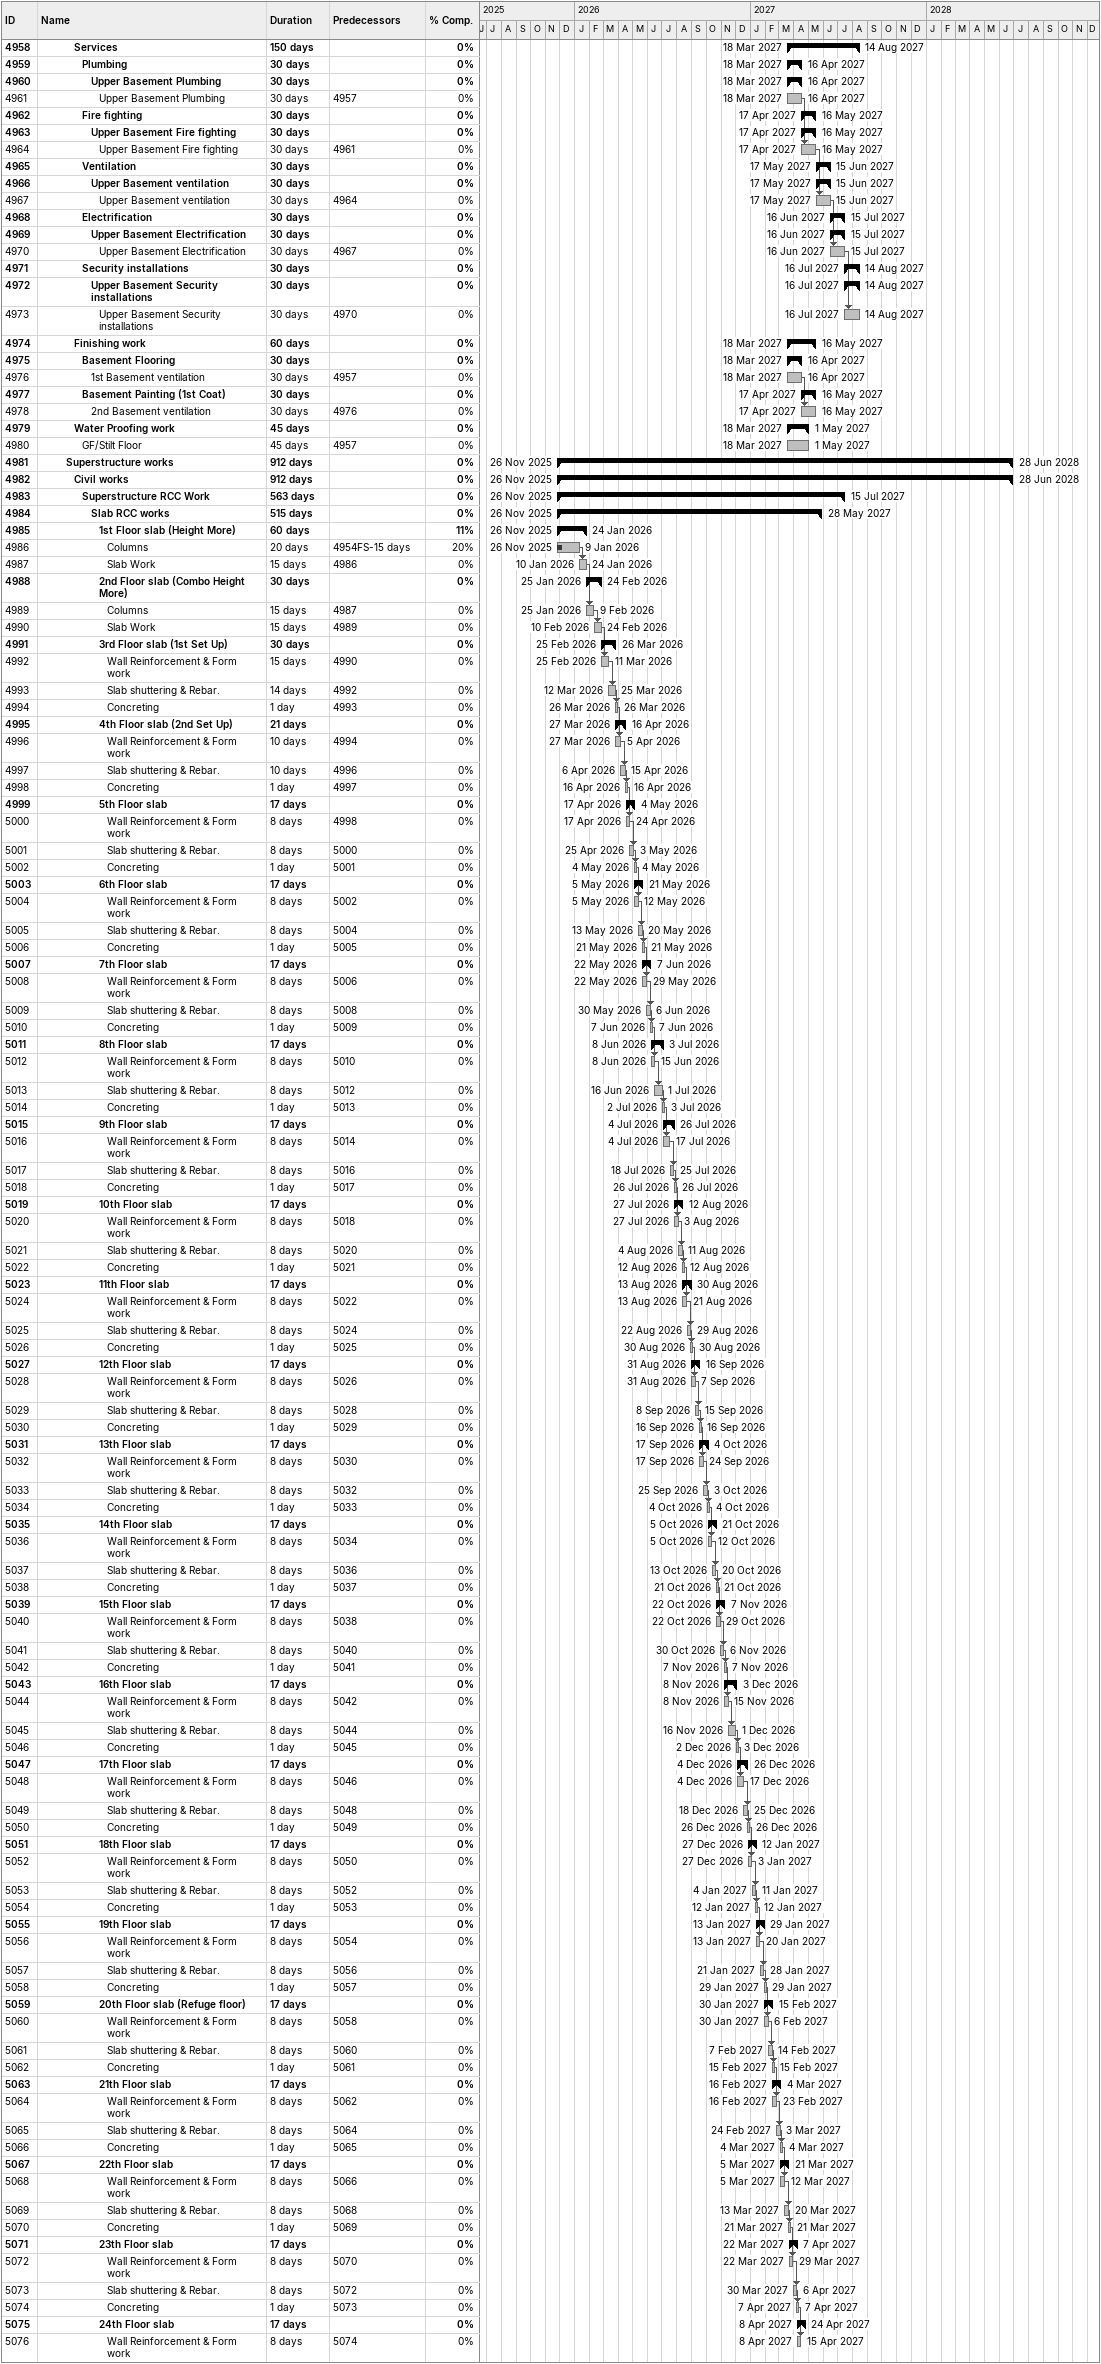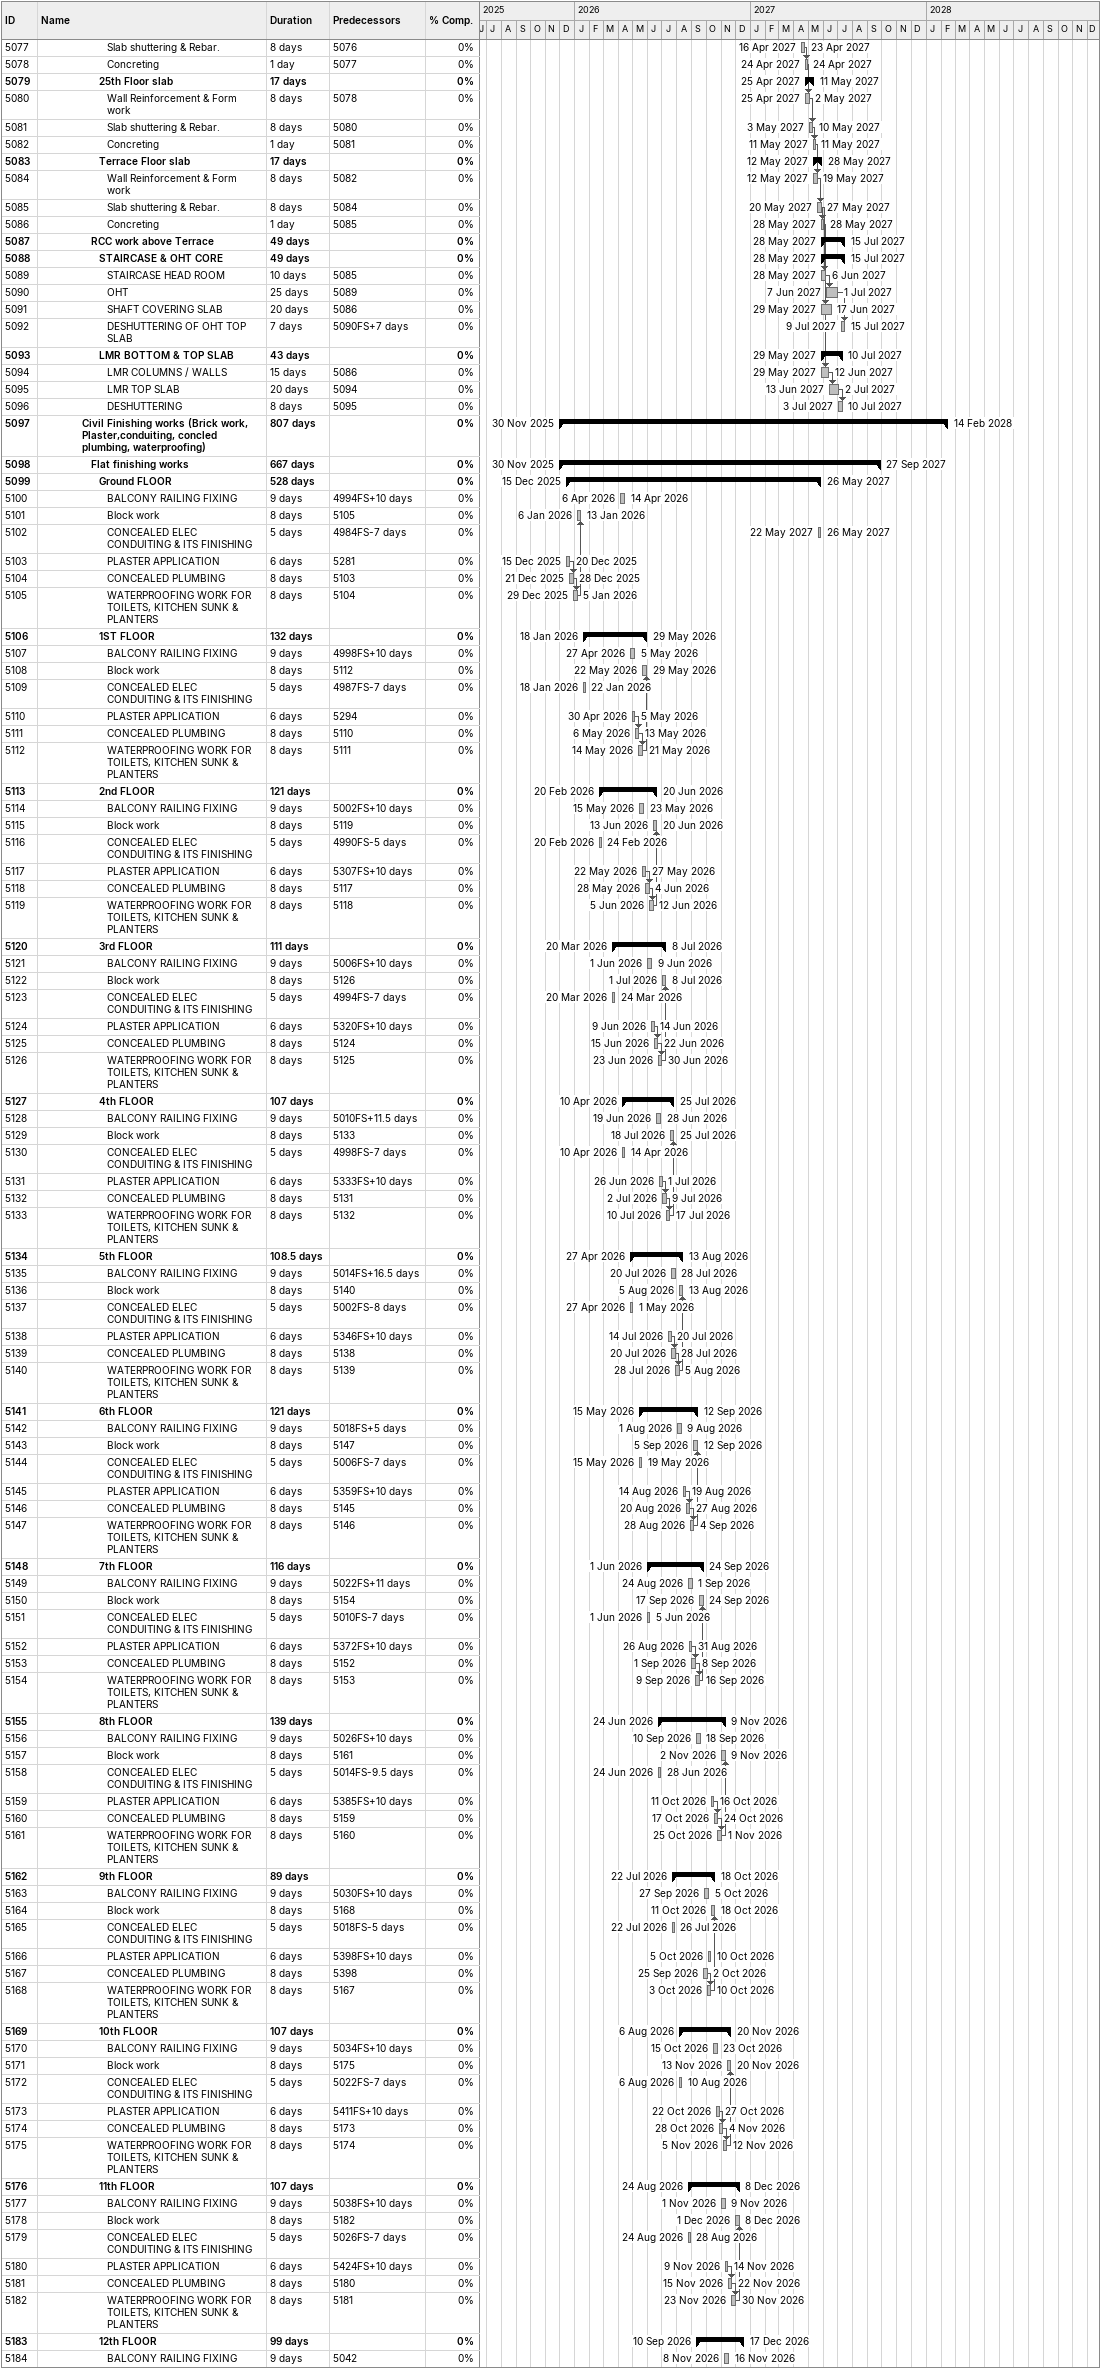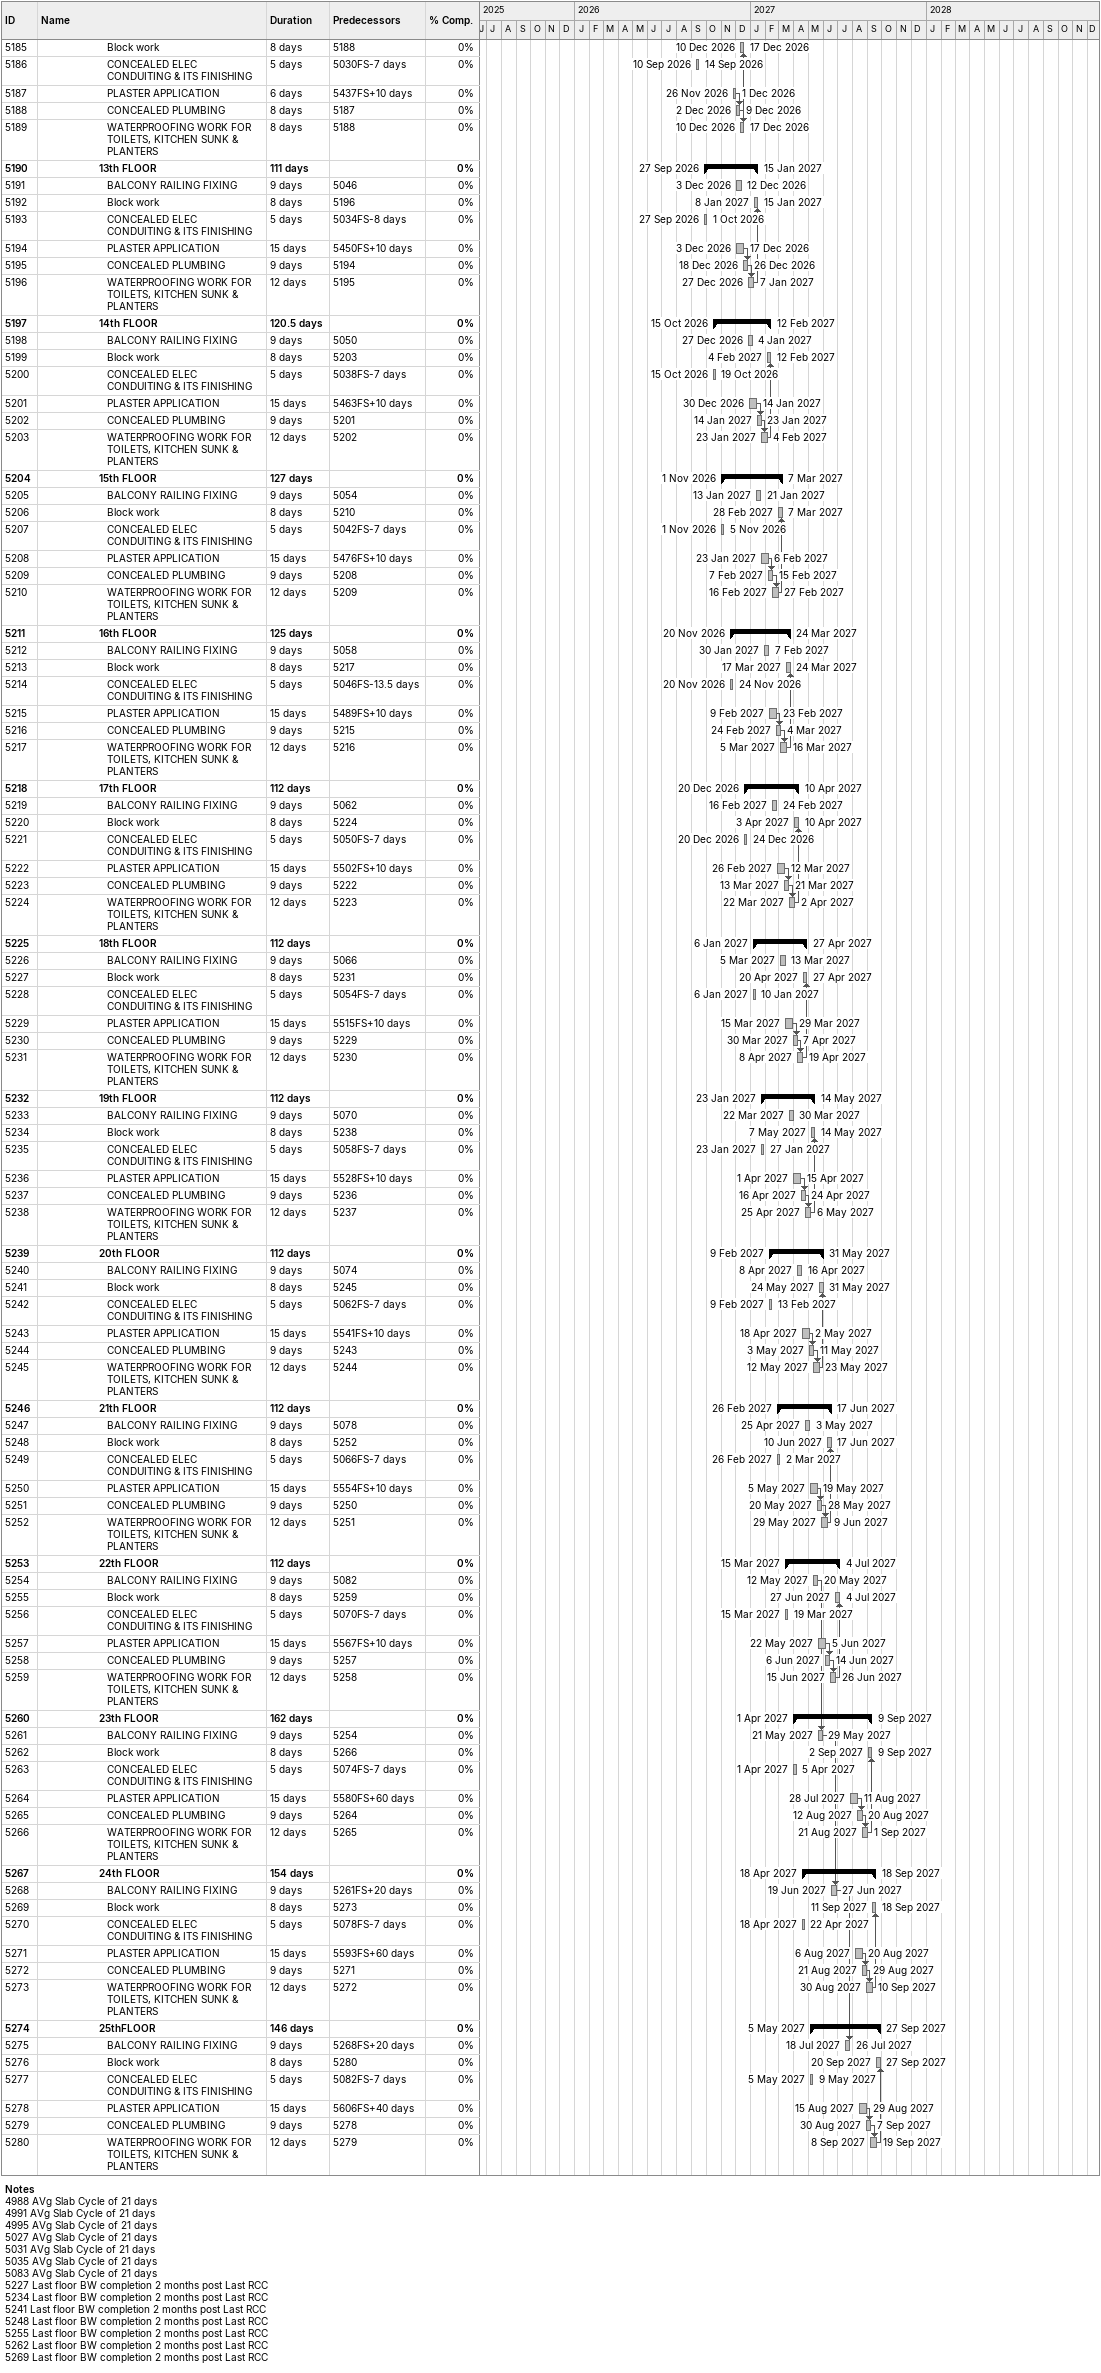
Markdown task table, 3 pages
| ID | Level | Task | Duration | Start | Finish | Predecessors | % complete |
|---|---|---|---|---|---|---|---|
| 4958 | 5 | **Services** | 150d | 2027-03-18 | 2027-08-14 |  | 0 |
| 4959 | 6 | **Plumbing** | 30d | 2027-03-18 | 2027-04-16 |  | 0 |
| 4960 | 7 | **Upper Basement Plumbing** | 30d | 2027-03-18 | 2027-04-16 |  | 0 |
| 4961 | 8 | Upper Basement Plumbing | 30d | 2027-03-18 | 2027-04-16 | 4957 | 0 |
| 4962 | 6 | **Fire fighting** | 30d | 2027-04-17 | 2027-05-16 |  | 0 |
| 4963 | 7 | **Upper Basement Fire fighting** | 30d | 2027-04-17 | 2027-05-16 |  | 0 |
| 4964 | 8 | Upper Basement Fire fighting | 30d | 2027-04-17 | 2027-05-16 | 4961 | 0 |
| 4965 | 6 | **Ventilation** | 30d | 2027-05-17 | 2027-06-15 |  | 0 |
| 4966 | 7 | **Upper Basement ventilation** | 30d | 2027-05-17 | 2027-06-15 |  | 0 |
| 4967 | 8 | Upper Basement ventilation | 30d | 2027-05-17 | 2027-06-15 | 4964 | 0 |
| 4968 | 6 | **Electrification** | 30d | 2027-06-16 | 2027-07-15 |  | 0 |
| 4969 | 7 | **Upper Basement Electrification** | 30d | 2027-06-16 | 2027-07-15 |  | 0 |
| 4970 | 8 | Upper Basement Electrification | 30d | 2027-06-16 | 2027-07-15 | 4967 | 0 |
| 4971 | 6 | **Security installations** | 30d | 2027-07-16 | 2027-08-14 |  | 0 |
| 4972 | 7 | **Upper Basement Security installations** | 30d | 2027-07-16 | 2027-08-14 |  | 0 |
| 4973 | 8 | Upper Basement Security installations | 30d | 2027-07-16 | 2027-08-14 | 4970 | 0 |
| 4974 | 5 | **Finishing work** | 60d | 2027-03-18 | 2027-05-16 |  | 0 |
| 4975 | 6 | **Basement Flooring** | 30d | 2027-03-18 | 2027-04-16 |  | 0 |
| 4976 | 7 | 1st Basement ventilation | 30d | 2027-03-18 | 2027-04-16 | 4957 | 0 |
| 4977 | 6 | **Basement Painting (1st Coat)** | 30d | 2027-04-17 | 2027-05-16 |  | 0 |
| 4978 | 7 | 2nd Basement ventilation | 30d | 2027-04-17 | 2027-05-16 | 4976 | 0 |
| 4979 | 5 | **Water Proofing work** | 45d | 2027-03-18 | 2027-05-01 |  | 0 |
| 4980 | 6 | GF/Stilt Floor | 45d | 2027-03-18 | 2027-05-01 | 4957 | 0 |
| 4981 | 4 | **Superstructure works** | 912d | 2025-11-26 | 2028-06-28 |  | 0 |
| 4982 | 5 | **Civil works** | 912d | 2025-11-26 | 2028-06-28 |  | 0 |
| 4983 | 6 | **Superstructure RCC Work** | 563d | 2025-11-26 | 2027-07-15 |  | 0 |
| 4984 | 7 | **Slab RCC works** | 515d | 2025-11-26 | 2027-05-28 |  | 0 |
| 4985 | 8 | **1st Floor slab (Height More)** | 60d | 2025-11-26 | 2026-01-24 |  | 11 |
| 4986 | 9 | Columns | 20d | 2025-11-26 | 2026-01-09 | 4954FS-15d | 20 |
| 4987 | 9 | Slab Work | 15d | 2026-01-10 | 2026-01-24 | 4986 | 0 |
| 4988 | 8 | **2nd Floor slab (Combo Height More)** | 30d | 2026-01-25 | 2026-02-24 |  | 0 |
| 4989 | 9 | Columns | 15d | 2026-01-25 | 2026-02-09 | 4987 | 0 |
| 4990 | 9 | Slab Work | 15d | 2026-02-10 | 2026-02-24 | 4989 | 0 |
| 4991 | 8 | **3rd Floor slab (1st Set Up)** | 30d | 2026-02-25 | 2026-03-26 |  | 0 |
| 4992 | 9 | Wall Reinforcement & Form work | 15d | 2026-02-25 | 2026-03-11 | 4990 | 0 |
| 4993 | 9 | Slab shuttering & Rebar. | 14d | 2026-03-12 | 2026-03-25 | 4992 | 0 |
| 4994 | 9 | Concreting | 1d | 2026-03-26 | 2026-03-26 | 4993 | 0 |
| 4995 | 8 | **4th Floor slab (2nd Set Up)** | 21d | 2026-03-27 | 2026-04-16 |  | 0 |
| 4996 | 9 | Wall Reinforcement & Form work | 10d | 2026-03-27 | 2026-04-05 | 4994 | 0 |
| 4997 | 9 | Slab shuttering & Rebar. | 10d | 2026-04-06 | 2026-04-15 | 4996 | 0 |
| 4998 | 9 | Concreting | 1d | 2026-04-16 | 2026-04-16 | 4997 | 0 |
| 4999 | 8 | **5th Floor slab** | 17d | 2026-04-17 | 2026-05-04 |  | 0 |
| 5000 | 9 | Wall Reinforcement & Form work | 8d | 2026-04-17 | 2026-04-24 | 4998 | 0 |
| 5001 | 9 | Slab shuttering & Rebar. | 8d | 2026-04-25 | 2026-05-03 | 5000 | 0 |
| 5002 | 9 | Concreting | 1d | 2026-05-04 | 2026-05-04 | 5001 | 0 |
| 5003 | 8 | **6th Floor slab** | 17d | 2026-05-05 | 2026-05-21 |  | 0 |
| 5004 | 9 | Wall Reinforcement & Form work | 8d | 2026-05-05 | 2026-05-12 | 5002 | 0 |
| 5005 | 9 | Slab shuttering & Rebar. | 8d | 2026-05-13 | 2026-05-20 | 5004 | 0 |
| 5006 | 9 | Concreting | 1d | 2026-05-21 | 2026-05-21 | 5005 | 0 |
| 5007 | 8 | **7th Floor slab** | 17d | 2026-05-22 | 2026-06-07 |  | 0 |
| 5008 | 9 | Wall Reinforcement & Form work | 8d | 2026-05-22 | 2026-05-29 | 5006 | 0 |
| 5009 | 9 | Slab shuttering & Rebar. | 8d | 2026-05-30 | 2026-06-06 | 5008 | 0 |
| 5010 | 9 | Concreting | 1d | 2026-06-07 | 2026-06-07 | 5009 | 0 |
| 5011 | 8 | **8th Floor slab** | 17d | 2026-06-08 | 2026-07-03 |  | 0 |
| 5012 | 9 | Wall Reinforcement & Form work | 8d | 2026-06-08 | 2026-06-15 | 5010 | 0 |
| 5013 | 9 | Slab shuttering & Rebar. | 8d | 2026-06-16 | 2026-07-01 | 5012 | 0 |
| 5014 | 9 | Concreting | 1d | 2026-07-02 | 2026-07-03 | 5013 | 0 |
| 5015 | 8 | **9th Floor slab** | 17d | 2026-07-04 | 2026-07-26 |  | 0 |
| 5016 | 9 | Wall Reinforcement & Form work | 8d | 2026-07-04 | 2026-07-17 | 5014 | 0 |
| 5017 | 9 | Slab shuttering & Rebar. | 8d | 2026-07-18 | 2026-07-25 | 5016 | 0 |
| 5018 | 9 | Concreting | 1d | 2026-07-26 | 2026-07-26 | 5017 | 0 |
| 5019 | 8 | **10th Floor slab** | 17d | 2026-07-27 | 2026-08-12 |  | 0 |
| 5020 | 9 | Wall Reinforcement & Form work | 8d | 2026-07-27 | 2026-08-03 | 5018 | 0 |
| 5021 | 9 | Slab shuttering & Rebar. | 8d | 2026-08-04 | 2026-08-11 | 5020 | 0 |
| 5022 | 9 | Concreting | 1d | 2026-08-12 | 2026-08-12 | 5021 | 0 |
| 5023 | 8 | **11th Floor slab** | 17d | 2026-08-13 | 2026-08-30 |  | 0 |
| 5024 | 9 | Wall Reinforcement & Form work | 8d | 2026-08-13 | 2026-08-21 | 5022 | 0 |
| 5025 | 9 | Slab shuttering & Rebar. | 8d | 2026-08-22 | 2026-08-29 | 5024 | 0 |
| 5026 | 9 | Concreting | 1d | 2026-08-30 | 2026-08-30 | 5025 | 0 |
| 5027 | 8 | **12th Floor slab** | 17d | 2026-08-31 | 2026-09-16 |  | 0 |
| 5028 | 9 | Wall Reinforcement & Form work | 8d | 2026-08-31 | 2026-09-07 | 5026 | 0 |
| 5029 | 9 | Slab shuttering & Rebar. | 8d | 2026-09-08 | 2026-09-15 | 5028 | 0 |
| 5030 | 9 | Concreting | 1d | 2026-09-16 | 2026-09-16 | 5029 | 0 |
| 5031 | 8 | **13th Floor slab** | 17d | 2026-09-17 | 2026-10-04 |  | 0 |
| 5032 | 9 | Wall Reinforcement & Form work | 8d | 2026-09-17 | 2026-09-24 | 5030 | 0 |
| 5033 | 9 | Slab shuttering & Rebar. | 8d | 2026-09-25 | 2026-10-03 | 5032 | 0 |
| 5034 | 9 | Concreting | 1d | 2026-10-04 | 2026-10-04 | 5033 | 0 |
| 5035 | 8 | **14th Floor slab** | 17d | 2026-10-05 | 2026-10-21 |  | 0 |
| 5036 | 9 | Wall Reinforcement & Form work | 8d | 2026-10-05 | 2026-10-12 | 5034 | 0 |
| 5037 | 9 | Slab shuttering & Rebar. | 8d | 2026-10-13 | 2026-10-20 | 5036 | 0 |
| 5038 | 9 | Concreting | 1d | 2026-10-21 | 2026-10-21 | 5037 | 0 |
| 5039 | 8 | **15th Floor slab** | 17d | 2026-10-22 | 2026-11-07 |  | 0 |
| 5040 | 9 | Wall Reinforcement & Form work | 8d | 2026-10-22 | 2026-10-29 | 5038 | 0 |
| 5041 | 9 | Slab shuttering & Rebar. | 8d | 2026-10-30 | 2026-11-06 | 5040 | 0 |
| 5042 | 9 | Concreting | 1d | 2026-11-07 | 2026-11-07 | 5041 | 0 |
| 5043 | 8 | **16th Floor slab** | 17d | 2026-11-08 | 2026-12-03 |  | 0 |
| 5044 | 9 | Wall Reinforcement & Form work | 8d | 2026-11-08 | 2026-11-15 | 5042 | 0 |
| 5045 | 9 | Slab shuttering & Rebar. | 8d | 2026-11-16 | 2026-12-01 | 5044 | 0 |
| 5046 | 9 | Concreting | 1d | 2026-12-02 | 2026-12-03 | 5045 | 0 |
| 5047 | 8 | **17th Floor slab** | 17d | 2026-12-04 | 2026-12-26 |  | 0 |
| 5048 | 9 | Wall Reinforcement & Form work | 8d | 2026-12-04 | 2026-12-17 | 5046 | 0 |
| 5049 | 9 | Slab shuttering & Rebar. | 8d | 2026-12-18 | 2026-12-25 | 5048 | 0 |
| 5050 | 9 | Concreting | 1d | 2026-12-26 | 2026-12-26 | 5049 | 0 |
| 5051 | 8 | **18th Floor slab** | 17d | 2026-12-27 | 2027-01-12 |  | 0 |
| 5052 | 9 | Wall Reinforcement & Form work | 8d | 2026-12-27 | 2027-01-03 | 5050 | 0 |
| 5053 | 9 | Slab shuttering & Rebar. | 8d | 2027-01-04 | 2027-01-11 | 5052 | 0 |
| 5054 | 9 | Concreting | 1d | 2027-01-12 | 2027-01-12 | 5053 | 0 |
| 5055 | 8 | **19th Floor slab** | 17d | 2027-01-13 | 2027-01-29 |  | 0 |
| 5056 | 9 | Wall Reinforcement & Form work | 8d | 2027-01-13 | 2027-01-20 | 5054 | 0 |
| 5057 | 9 | Slab shuttering & Rebar. | 8d | 2027-01-21 | 2027-01-28 | 5056 | 0 |
| 5058 | 9 | Concreting | 1d | 2027-01-29 | 2027-01-29 | 5057 | 0 |
| 5059 | 8 | **20th Floor slab (Refuge floor)** | 17d | 2027-01-30 | 2027-02-15 |  | 0 |
| 5060 | 9 | Wall Reinforcement & Form work | 8d | 2027-01-30 | 2027-02-06 | 5058 | 0 |
| 5061 | 9 | Slab shuttering & Rebar. | 8d | 2027-02-07 | 2027-02-14 | 5060 | 0 |
| 5062 | 9 | Concreting | 1d | 2027-02-15 | 2027-02-15 | 5061 | 0 |
| 5063 | 8 | **21th Floor slab** | 17d | 2027-02-16 | 2027-03-04 |  | 0 |
| 5064 | 9 | Wall Reinforcement & Form work | 8d | 2027-02-16 | 2027-02-23 | 5062 | 0 |
| 5065 | 9 | Slab shuttering & Rebar. | 8d | 2027-02-24 | 2027-03-03 | 5064 | 0 |
| 5066 | 9 | Concreting | 1d | 2027-03-04 | 2027-03-04 | 5065 | 0 |
| 5067 | 8 | **22th Floor slab** | 17d | 2027-03-05 | 2027-03-21 |  | 0 |
| 5068 | 9 | Wall Reinforcement & Form work | 8d | 2027-03-05 | 2027-03-12 | 5066 | 0 |
| 5069 | 9 | Slab shuttering & Rebar. | 8d | 2027-03-13 | 2027-03-20 | 5068 | 0 |
| 5070 | 9 | Concreting | 1d | 2027-03-21 | 2027-03-21 | 5069 | 0 |
| 5071 | 8 | **23th Floor slab** | 17d | 2027-03-22 | 2027-04-07 |  | 0 |
| 5072 | 9 | Wall Reinforcement & Form work | 8d | 2027-03-22 | 2027-03-29 | 5070 | 0 |
| 5073 | 9 | Slab shuttering & Rebar. | 8d | 2027-03-30 | 2027-04-06 | 5072 | 0 |
| 5074 | 9 | Concreting | 1d | 2027-04-07 | 2027-04-07 | 5073 | 0 |
| 5075 | 8 | **24th Floor slab** | 17d | 2027-04-08 | 2027-04-24 |  | 0 |
| 5076 | 9 | Wall Reinforcement & Form work | 8d | 2027-04-08 | 2027-04-15 | 5074 | 0 |
| 5077 | 9 | Slab shuttering & Rebar. | 8d | 2027-04-16 | 2027-04-23 | 5076 | 0 |
| 5078 | 9 | Concreting | 1d | 2027-04-24 | 2027-04-24 | 5077 | 0 |
| 5079 | 8 | **25th Floor slab** | 17d | 2027-04-25 | 2027-05-11 |  | 0 |
| 5080 | 9 | Wall Reinforcement & Form work | 8d | 2027-04-25 | 2027-05-02 | 5078 | 0 |
| 5081 | 9 | Slab shuttering & Rebar. | 8d | 2027-05-03 | 2027-05-10 | 5080 | 0 |
| 5082 | 9 | Concreting | 1d | 2027-05-11 | 2027-05-11 | 5081 | 0 |
| 5083 | 8 | **Terrace Floor slab** | 17d | 2027-05-12 | 2027-05-28 |  | 0 |
| 5084 | 9 | Wall Reinforcement & Form work | 8d | 2027-05-12 | 2027-05-19 | 5082 | 0 |
| 5085 | 9 | Slab shuttering & Rebar. | 8d | 2027-05-20 | 2027-05-27 | 5084 | 0 |
| 5086 | 9 | Concreting | 1d | 2027-05-28 | 2027-05-28 | 5085 | 0 |
| 5087 | 7 | **RCC work above Terrace** | 49d | 2027-05-28 | 2027-07-15 |  | 0 |
| 5088 | 8 | **STAIRCASE & OHT CORE** | 49d | 2027-05-28 | 2027-07-15 |  | 0 |
| 5089 | 9 | STAIRCASE HEAD ROOM | 10d | 2027-05-28 | 2027-06-06 | 5085 | 0 |
| 5090 | 9 | OHT | 25d | 2027-06-07 | 2027-07-01 | 5089 | 0 |
| 5091 | 9 | SHAFT COVERING SLAB | 20d | 2027-05-29 | 2027-06-17 | 5086 | 0 |
| 5092 | 9 | DESHUTTERING OF OHT TOP SLAB | 7d | 2027-07-09 | 2027-07-15 | 5090FS+7d | 0 |
| 5093 | 8 | **LMR BOTTOM & TOP SLAB** | 43d | 2027-05-29 | 2027-07-10 |  | 0 |
| 5094 | 9 | LMR COLUMNS / WALLS | 15d | 2027-05-29 | 2027-06-12 | 5086 | 0 |
| 5095 | 9 | LMR TOP SLAB | 20d | 2027-06-13 | 2027-07-02 | 5094 | 0 |
| 5096 | 9 | DESHUTTERING | 8d | 2027-07-03 | 2027-07-10 | 5095 | 0 |
| 5097 | 6 | **Civil Finishing works (Brick work, Plaster,conduiting, concled plumbing, waterproofing)** | 807d | 2025-11-30 | 2028-02-14 |  | 0 |
| 5098 | 7 | **Flat finishing works** | 667d | 2025-11-30 | 2027-09-27 |  | 0 |
| 5099 | 8 | **Ground FLOOR** | 528d | 2025-12-15 | 2027-05-26 |  | 0 |
| 5100 | 9 | BALCONY RAILING FIXING | 9d | 2026-04-06 | 2026-04-14 | 4994FS+10d | 0 |
| 5101 | 9 | Block work | 8d | 2026-01-06 | 2026-01-13 | 5105 | 0 |
| 5102 | 9 | CONCEALED ELEC CONDUITING & ITS FINISHING | 5d | 2027-05-22 | 2027-05-26 | 4984FS-7d | 0 |
| 5103 | 9 | PLASTER APPLICATION | 6d | 2025-12-15 | 2025-12-20 | 5281 | 0 |
| 5104 | 9 | CONCEALED PLUMBING | 8d | 2025-12-21 | 2025-12-28 | 5103 | 0 |
| 5105 | 9 | WATERPROOFING WORK FOR TOILETS, KITCHEN SUNK & PLANTERS | 8d | 2025-12-29 | 2026-01-05 | 5104 | 0 |
| 5106 | 8 | **1ST FLOOR** | 132d | 2026-01-18 | 2026-05-29 |  | 0 |
| 5107 | 9 | BALCONY RAILING FIXING | 9d | 2026-04-27 | 2026-05-05 | 4998FS+10d | 0 |
| 5108 | 9 | Block work | 8d | 2026-05-22 | 2026-05-29 | 5112 | 0 |
| 5109 | 9 | CONCEALED ELEC CONDUITING & ITS FINISHING | 5d | 2026-01-18 | 2026-01-22 | 4987FS-7d | 0 |
| 5110 | 9 | PLASTER APPLICATION | 6d | 2026-04-30 | 2026-05-05 | 5294 | 0 |
| 5111 | 9 | CONCEALED PLUMBING | 8d | 2026-05-06 | 2026-05-13 | 5110 | 0 |
| 5112 | 9 | WATERPROOFING WORK FOR TOILETS, KITCHEN SUNK & PLANTERS | 8d | 2026-05-14 | 2026-05-21 | 5111 | 0 |
| 5113 | 8 | **2nd FLOOR** | 121d | 2026-02-20 | 2026-06-20 |  | 0 |
| 5114 | 9 | BALCONY RAILING FIXING | 9d | 2026-05-15 | 2026-05-23 | 5002FS+10d | 0 |
| 5115 | 9 | Block work | 8d | 2026-06-13 | 2026-06-20 | 5119 | 0 |
| 5116 | 9 | CONCEALED ELEC CONDUITING & ITS FINISHING | 5d | 2026-02-20 | 2026-02-24 | 4990FS-5d | 0 |
| 5117 | 9 | PLASTER APPLICATION | 6d | 2026-05-22 | 2026-05-27 | 5307FS+10d | 0 |
| 5118 | 9 | CONCEALED PLUMBING | 8d | 2026-05-28 | 2026-06-04 | 5117 | 0 |
| 5119 | 9 | WATERPROOFING WORK FOR TOILETS, KITCHEN SUNK & PLANTERS | 8d | 2026-06-05 | 2026-06-12 | 5118 | 0 |
| 5120 | 8 | **3rd FLOOR** | 111d | 2026-03-20 | 2026-07-08 |  | 0 |
| 5121 | 9 | BALCONY RAILING FIXING | 9d | 2026-06-01 | 2026-06-09 | 5006FS+10d | 0 |
| 5122 | 9 | Block work | 8d | 2026-07-01 | 2026-07-08 | 5126 | 0 |
| 5123 | 9 | CONCEALED ELEC CONDUITING & ITS FINISHING | 5d | 2026-03-20 | 2026-03-24 | 4994FS-7d | 0 |
| 5124 | 9 | PLASTER APPLICATION | 6d | 2026-06-09 | 2026-06-14 | 5320FS+10d | 0 |
| 5125 | 9 | CONCEALED PLUMBING | 8d | 2026-06-15 | 2026-06-22 | 5124 | 0 |
| 5126 | 9 | WATERPROOFING WORK FOR TOILETS, KITCHEN SUNK & PLANTERS | 8d | 2026-06-23 | 2026-06-30 | 5125 | 0 |
| 5127 | 8 | **4th FLOOR** | 107d | 2026-04-10 | 2026-07-25 |  | 0 |
| 5128 | 9 | BALCONY RAILING FIXING | 9d | 2026-06-19 | 2026-06-28 | 5010FS+11.5d | 0 |
| 5129 | 9 | Block work | 8d | 2026-07-18 | 2026-07-25 | 5133 | 0 |
| 5130 | 9 | CONCEALED ELEC CONDUITING & ITS FINISHING | 5d | 2026-04-10 | 2026-04-14 | 4998FS-7d | 0 |
| 5131 | 9 | PLASTER APPLICATION | 6d | 2026-06-26 | 2026-07-01 | 5333FS+10d | 0 |
| 5132 | 9 | CONCEALED PLUMBING | 8d | 2026-07-02 | 2026-07-09 | 5131 | 0 |
| 5133 | 9 | WATERPROOFING WORK FOR TOILETS, KITCHEN SUNK & PLANTERS | 8d | 2026-07-10 | 2026-07-17 | 5132 | 0 |
| 5134 | 8 | **5th FLOOR** | 108.5d | 2026-04-27 | 2026-08-13 |  | 0 |
| 5135 | 9 | BALCONY RAILING FIXING | 9d | 2026-07-20 | 2026-07-28 | 5014FS+16.5d | 0 |
| 5136 | 9 | Block work | 8d | 2026-08-05 | 2026-08-13 | 5140 | 0 |
| 5137 | 9 | CONCEALED ELEC CONDUITING & ITS FINISHING | 5d | 2026-04-27 | 2026-05-01 | 5002FS-8d | 0 |
| 5138 | 9 | PLASTER APPLICATION | 6d | 2026-07-14 | 2026-07-20 | 5346FS+10d | 0 |
| 5139 | 9 | CONCEALED PLUMBING | 8d | 2026-07-20 | 2026-07-28 | 5138 | 0 |
| 5140 | 9 | WATERPROOFING WORK FOR TOILETS, KITCHEN SUNK & PLANTERS | 8d | 2026-07-28 | 2026-08-05 | 5139 | 0 |
| 5141 | 8 | **6th FLOOR** | 121d | 2026-05-15 | 2026-09-12 |  | 0 |
| 5142 | 9 | BALCONY RAILING FIXING | 9d | 2026-08-01 | 2026-08-09 | 5018FS+5d | 0 |
| 5143 | 9 | Block work | 8d | 2026-09-05 | 2026-09-12 | 5147 | 0 |
| 5144 | 9 | CONCEALED ELEC CONDUITING & ITS FINISHING | 5d | 2026-05-15 | 2026-05-19 | 5006FS-7d | 0 |
| 5145 | 9 | PLASTER APPLICATION | 6d | 2026-08-14 | 2026-08-19 | 5359FS+10d | 0 |
| 5146 | 9 | CONCEALED PLUMBING | 8d | 2026-08-20 | 2026-08-27 | 5145 | 0 |
| 5147 | 9 | WATERPROOFING WORK FOR TOILETS, KITCHEN SUNK & PLANTERS | 8d | 2026-08-28 | 2026-09-04 | 5146 | 0 |
| 5148 | 8 | **7th FLOOR** | 116d | 2026-06-01 | 2026-09-24 |  | 0 |
| 5149 | 9 | BALCONY RAILING FIXING | 9d | 2026-08-24 | 2026-09-01 | 5022FS+11d | 0 |
| 5150 | 9 | Block work | 8d | 2026-09-17 | 2026-09-24 | 5154 | 0 |
| 5151 | 9 | CONCEALED ELEC CONDUITING & ITS FINISHING | 5d | 2026-06-01 | 2026-06-05 | 5010FS-7d | 0 |
| 5152 | 9 | PLASTER APPLICATION | 6d | 2026-08-26 | 2026-08-31 | 5372FS+10d | 0 |
| 5153 | 9 | CONCEALED PLUMBING | 8d | 2026-09-01 | 2026-09-08 | 5152 | 0 |
| 5154 | 9 | WATERPROOFING WORK FOR TOILETS, KITCHEN SUNK & PLANTERS | 8d | 2026-09-09 | 2026-09-16 | 5153 | 0 |
| 5155 | 8 | **8th FLOOR** | 139d | 2026-06-24 | 2026-11-09 |  | 0 |
| 5156 | 9 | BALCONY RAILING FIXING | 9d | 2026-09-10 | 2026-09-18 | 5026FS+10d | 0 |
| 5157 | 9 | Block work | 8d | 2026-11-02 | 2026-11-09 | 5161 | 0 |
| 5158 | 9 | CONCEALED ELEC CONDUITING & ITS FINISHING | 5d | 2026-06-24 | 2026-06-28 | 5014FS-9.5d | 0 |
| 5159 | 9 | PLASTER APPLICATION | 6d | 2026-10-11 | 2026-10-16 | 5385FS+10d | 0 |
| 5160 | 9 | CONCEALED PLUMBING | 8d | 2026-10-17 | 2026-10-24 | 5159 | 0 |
| 5161 | 9 | WATERPROOFING WORK FOR TOILETS, KITCHEN SUNK & PLANTERS | 8d | 2026-10-25 | 2026-11-01 | 5160 | 0 |
| 5162 | 8 | **9th FLOOR** | 89d | 2026-07-22 | 2026-10-18 |  | 0 |
| 5163 | 9 | BALCONY RAILING FIXING | 9d | 2026-09-27 | 2026-10-05 | 5030FS+10d | 0 |
| 5164 | 9 | Block work | 8d | 2026-10-11 | 2026-10-18 | 5168 | 0 |
| 5165 | 9 | CONCEALED ELEC CONDUITING & ITS FINISHING | 5d | 2026-07-22 | 2026-07-26 | 5018FS-5d | 0 |
| 5166 | 9 | PLASTER APPLICATION | 6d | 2026-10-05 | 2026-10-10 | 5398FS+10d | 0 |
| 5167 | 9 | CONCEALED PLUMBING | 8d | 2026-09-25 | 2026-10-02 | 5398 | 0 |
| 5168 | 9 | WATERPROOFING WORK FOR TOILETS, KITCHEN SUNK & PLANTERS | 8d | 2026-10-03 | 2026-10-10 | 5167 | 0 |
| 5169 | 8 | **10th FLOOR** | 107d | 2026-08-06 | 2026-11-20 |  | 0 |
| 5170 | 9 | BALCONY RAILING FIXING | 9d | 2026-10-15 | 2026-10-23 | 5034FS+10d | 0 |
| 5171 | 9 | Block work | 8d | 2026-11-13 | 2026-11-20 | 5175 | 0 |
| 5172 | 9 | CONCEALED ELEC CONDUITING & ITS FINISHING | 5d | 2026-08-06 | 2026-08-10 | 5022FS-7d | 0 |
| 5173 | 9 | PLASTER APPLICATION | 6d | 2026-10-22 | 2026-10-27 | 5411FS+10d | 0 |
| 5174 | 9 | CONCEALED PLUMBING | 8d | 2026-10-28 | 2026-11-04 | 5173 | 0 |
| 5175 | 9 | WATERPROOFING WORK FOR TOILETS, KITCHEN SUNK & PLANTERS | 8d | 2026-11-05 | 2026-11-12 | 5174 | 0 |
| 5176 | 8 | **11th FLOOR** | 107d | 2026-08-24 | 2026-12-08 |  | 0 |
| 5177 | 9 | BALCONY RAILING FIXING | 9d | 2026-11-01 | 2026-11-09 | 5038FS+10d | 0 |
| 5178 | 9 | Block work | 8d | 2026-12-01 | 2026-12-08 | 5182 | 0 |
| 5179 | 9 | CONCEALED ELEC CONDUITING & ITS FINISHING | 5d | 2026-08-24 | 2026-08-28 | 5026FS-7d | 0 |
| 5180 | 9 | PLASTER APPLICATION | 6d | 2026-11-09 | 2026-11-14 | 5424FS+10d | 0 |
| 5181 | 9 | CONCEALED PLUMBING | 8d | 2026-11-15 | 2026-11-22 | 5180 | 0 |
| 5182 | 9 | WATERPROOFING WORK FOR TOILETS, KITCHEN SUNK & PLANTERS | 8d | 2026-11-23 | 2026-11-30 | 5181 | 0 |
| 5183 | 8 | **12th FLOOR** | 99d | 2026-09-10 | 2026-12-17 |  | 0 |
| 5184 | 9 | BALCONY RAILING FIXING | 9d | 2026-11-08 | 2026-11-16 | 5042 | 0 |
| 5185 | 9 | Block work | 8d | 2026-12-10 | 2026-12-17 | 5188 | 0 |
| 5186 | 9 | CONCEALED ELEC CONDUITING & ITS FINISHING | 5d | 2026-09-10 | 2026-09-14 | 5030FS-7d | 0 |
| 5187 | 9 | PLASTER APPLICATION | 6d | 2026-11-26 | 2026-12-01 | 5437FS+10d | 0 |
| 5188 | 9 | CONCEALED PLUMBING | 8d | 2026-12-02 | 2026-12-09 | 5187 | 0 |
| 5189 | 9 | WATERPROOFING WORK FOR TOILETS, KITCHEN SUNK & PLANTERS | 8d | 2026-12-10 | 2026-12-17 | 5188 | 0 |
| 5190 | 8 | **13th FLOOR** | 111d | 2026-09-27 | 2027-01-15 |  | 0 |
| 5191 | 9 | BALCONY RAILING FIXING | 9d | 2026-12-03 | 2026-12-12 | 5046 | 0 |
| 5192 | 9 | Block work | 8d | 2027-01-08 | 2027-01-15 | 5196 | 0 |
| 5193 | 9 | CONCEALED ELEC CONDUITING & ITS FINISHING | 5d | 2026-09-27 | 2026-10-01 | 5034FS-8d | 0 |
| 5194 | 9 | PLASTER APPLICATION | 15d | 2026-12-03 | 2026-12-17 | 5450FS+10d | 0 |
| 5195 | 9 | CONCEALED PLUMBING | 9d | 2026-12-18 | 2026-12-26 | 5194 | 0 |
| 5196 | 9 | WATERPROOFING WORK FOR TOILETS, KITCHEN SUNK & PLANTERS | 12d | 2026-12-27 | 2027-01-07 | 5195 | 0 |
| 5197 | 8 | **14th FLOOR** | 120.5d | 2026-10-15 | 2027-02-12 |  | 0 |
| 5198 | 9 | BALCONY RAILING FIXING | 9d | 2026-12-27 | 2027-01-04 | 5050 | 0 |
| 5199 | 9 | Block work | 8d | 2027-02-04 | 2027-02-12 | 5203 | 0 |
| 5200 | 9 | CONCEALED ELEC CONDUITING & ITS FINISHING | 5d | 2026-10-15 | 2026-10-19 | 5038FS-7d | 0 |
| 5201 | 9 | PLASTER APPLICATION | 15d | 2026-12-30 | 2027-01-14 | 5463FS+10d | 0 |
| 5202 | 9 | CONCEALED PLUMBING | 9d | 2027-01-14 | 2027-01-23 | 5201 | 0 |
| 5203 | 9 | WATERPROOFING WORK FOR TOILETS, KITCHEN SUNK & PLANTERS | 12d | 2027-01-23 | 2027-02-04 | 5202 | 0 |
| 5204 | 8 | **15th FLOOR** | 127d | 2026-11-01 | 2027-03-07 |  | 0 |
| 5205 | 9 | BALCONY RAILING FIXING | 9d | 2027-01-13 | 2027-01-21 | 5054 | 0 |
| 5206 | 9 | Block work | 8d | 2027-02-28 | 2027-03-07 | 5210 | 0 |
| 5207 | 9 | CONCEALED ELEC CONDUITING & ITS FINISHING | 5d | 2026-11-01 | 2026-11-05 | 5042FS-7d | 0 |
| 5208 | 9 | PLASTER APPLICATION | 15d | 2027-01-23 | 2027-02-06 | 5476FS+10d | 0 |
| 5209 | 9 | CONCEALED PLUMBING | 9d | 2027-02-07 | 2027-02-15 | 5208 | 0 |
| 5210 | 9 | WATERPROOFING WORK FOR TOILETS, KITCHEN SUNK & PLANTERS | 12d | 2027-02-16 | 2027-02-27 | 5209 | 0 |
| 5211 | 8 | **16th FLOOR** | 125d | 2026-11-20 | 2027-03-24 |  | 0 |
| 5212 | 9 | BALCONY RAILING FIXING | 9d | 2027-01-30 | 2027-02-07 | 5058 | 0 |
| 5213 | 9 | Block work | 8d | 2027-03-17 | 2027-03-24 | 5217 | 0 |
| 5214 | 9 | CONCEALED ELEC CONDUITING & ITS FINISHING | 5d | 2026-11-20 | 2026-11-24 | 5046FS-13.5d | 0 |
| 5215 | 9 | PLASTER APPLICATION | 15d | 2027-02-09 | 2027-02-23 | 5489FS+10d | 0 |
| 5216 | 9 | CONCEALED PLUMBING | 9d | 2027-02-24 | 2027-03-04 | 5215 | 0 |
| 5217 | 9 | WATERPROOFING WORK FOR TOILETS, KITCHEN SUNK & PLANTERS | 12d | 2027-03-05 | 2027-03-16 | 5216 | 0 |
| 5218 | 8 | **17th FLOOR** | 112d | 2026-12-20 | 2027-04-10 |  | 0 |
| 5219 | 9 | BALCONY RAILING FIXING | 9d | 2027-02-16 | 2027-02-24 | 5062 | 0 |
| 5220 | 9 | Block work | 8d | 2027-04-03 | 2027-04-10 | 5224 | 0 |
| 5221 | 9 | CONCEALED ELEC CONDUITING & ITS FINISHING | 5d | 2026-12-20 | 2026-12-24 | 5050FS-7d | 0 |
| 5222 | 9 | PLASTER APPLICATION | 15d | 2027-02-26 | 2027-03-12 | 5502FS+10d | 0 |
| 5223 | 9 | CONCEALED PLUMBING | 9d | 2027-03-13 | 2027-03-21 | 5222 | 0 |
| 5224 | 9 | WATERPROOFING WORK FOR TOILETS, KITCHEN SUNK & PLANTERS | 12d | 2027-03-22 | 2027-04-02 | 5223 | 0 |
| 5225 | 8 | **18th FLOOR** | 112d | 2027-01-06 | 2027-04-27 |  | 0 |
| 5226 | 9 | BALCONY RAILING FIXING | 9d | 2027-03-05 | 2027-03-13 | 5066 | 0 |
| 5227 | 9 | Block work | 8d | 2027-04-20 | 2027-04-27 | 5231 | 0 |
| 5228 | 9 | CONCEALED ELEC CONDUITING & ITS FINISHING | 5d | 2027-01-06 | 2027-01-10 | 5054FS-7d | 0 |
| 5229 | 9 | PLASTER APPLICATION | 15d | 2027-03-15 | 2027-03-29 | 5515FS+10d | 0 |
| 5230 | 9 | CONCEALED PLUMBING | 9d | 2027-03-30 | 2027-04-07 | 5229 | 0 |
| 5231 | 9 | WATERPROOFING WORK FOR TOILETS, KITCHEN SUNK & PLANTERS | 12d | 2027-04-08 | 2027-04-19 | 5230 | 0 |
| 5232 | 8 | **19th FLOOR** | 112d | 2027-01-23 | 2027-05-14 |  | 0 |
| 5233 | 9 | BALCONY RAILING FIXING | 9d | 2027-03-22 | 2027-03-30 | 5070 | 0 |
| 5234 | 9 | Block work | 8d | 2027-05-07 | 2027-05-14 | 5238 | 0 |
| 5235 | 9 | CONCEALED ELEC CONDUITING & ITS FINISHING | 5d | 2027-01-23 | 2027-01-27 | 5058FS-7d | 0 |
| 5236 | 9 | PLASTER APPLICATION | 15d | 2027-04-01 | 2027-04-15 | 5528FS+10d | 0 |
| 5237 | 9 | CONCEALED PLUMBING | 9d | 2027-04-16 | 2027-04-24 | 5236 | 0 |
| 5238 | 9 | WATERPROOFING WORK FOR TOILETS, KITCHEN SUNK & PLANTERS | 12d | 2027-04-25 | 2027-05-06 | 5237 | 0 |
| 5239 | 8 | **20th FLOOR** | 112d | 2027-02-09 | 2027-05-31 |  | 0 |
| 5240 | 9 | BALCONY RAILING FIXING | 9d | 2027-04-08 | 2027-04-16 | 5074 | 0 |
| 5241 | 9 | Block work | 8d | 2027-05-24 | 2027-05-31 | 5245 | 0 |
| 5242 | 9 | CONCEALED ELEC CONDUITING & ITS FINISHING | 5d | 2027-02-09 | 2027-02-13 | 5062FS-7d | 0 |
| 5243 | 9 | PLASTER APPLICATION | 15d | 2027-04-18 | 2027-05-02 | 5541FS+10d | 0 |
| 5244 | 9 | CONCEALED PLUMBING | 9d | 2027-05-03 | 2027-05-11 | 5243 | 0 |
| 5245 | 9 | WATERPROOFING WORK FOR TOILETS, KITCHEN SUNK & PLANTERS | 12d | 2027-05-12 | 2027-05-23 | 5244 | 0 |
| 5246 | 8 | **21th FLOOR** | 112d | 2027-02-26 | 2027-06-17 |  | 0 |
| 5247 | 9 | BALCONY RAILING FIXING | 9d | 2027-04-25 | 2027-05-03 | 5078 | 0 |
| 5248 | 9 | Block work | 8d | 2027-06-10 | 2027-06-17 | 5252 | 0 |
| 5249 | 9 | CONCEALED ELEC CONDUITING & ITS FINISHING | 5d | 2027-02-26 | 2027-03-02 | 5066FS-7d | 0 |
| 5250 | 9 | PLASTER APPLICATION | 15d | 2027-05-05 | 2027-05-19 | 5554FS+10d | 0 |
| 5251 | 9 | CONCEALED PLUMBING | 9d | 2027-05-20 | 2027-05-28 | 5250 | 0 |
| 5252 | 9 | WATERPROOFING WORK FOR TOILETS, KITCHEN SUNK & PLANTERS | 12d | 2027-05-29 | 2027-06-09 | 5251 | 0 |
| 5253 | 8 | **22th FLOOR** | 112d | 2027-03-15 | 2027-07-04 |  | 0 |
| 5254 | 9 | BALCONY RAILING FIXING | 9d | 2027-05-12 | 2027-05-20 | 5082 | 0 |
| 5255 | 9 | Block work | 8d | 2027-06-27 | 2027-07-04 | 5259 | 0 |
| 5256 | 9 | CONCEALED ELEC CONDUITING & ITS FINISHING | 5d | 2027-03-15 | 2027-03-19 | 5070FS-7d | 0 |
| 5257 | 9 | PLASTER APPLICATION | 15d | 2027-05-22 | 2027-06-05 | 5567FS+10d | 0 |
| 5258 | 9 | CONCEALED PLUMBING | 9d | 2027-06-06 | 2027-06-14 | 5257 | 0 |
| 5259 | 9 | WATERPROOFING WORK FOR TOILETS, KITCHEN SUNK & PLANTERS | 12d | 2027-06-15 | 2027-06-26 | 5258 | 0 |
| 5260 | 8 | **23th FLOOR** | 162d | 2027-04-01 | 2027-09-09 |  | 0 |
| 5261 | 9 | BALCONY RAILING FIXING | 9d | 2027-05-21 | 2027-05-29 | 5254 | 0 |
| 5262 | 9 | Block work | 8d | 2027-09-02 | 2027-09-09 | 5266 | 0 |
| 5263 | 9 | CONCEALED ELEC CONDUITING & ITS FINISHING | 5d | 2027-04-01 | 2027-04-05 | 5074FS-7d | 0 |
| 5264 | 9 | PLASTER APPLICATION | 15d | 2027-07-28 | 2027-08-11 | 5580FS+60d | 0 |
| 5265 | 9 | CONCEALED PLUMBING | 9d | 2027-08-12 | 2027-08-20 | 5264 | 0 |
| 5266 | 9 | WATERPROOFING WORK FOR TOILETS, KITCHEN SUNK & PLANTERS | 12d | 2027-08-21 | 2027-09-01 | 5265 | 0 |
| 5267 | 8 | **24th FLOOR** | 154d | 2027-04-18 | 2027-09-18 |  | 0 |
| 5268 | 9 | BALCONY RAILING FIXING | 9d | 2027-06-19 | 2027-06-27 | 5261FS+20d | 0 |
| 5269 | 9 | Block work | 8d | 2027-09-11 | 2027-09-18 | 5273 | 0 |
| 5270 | 9 | CONCEALED ELEC CONDUITING & ITS FINISHING | 5d | 2027-04-18 | 2027-04-22 | 5078FS-7d | 0 |
| 5271 | 9 | PLASTER APPLICATION | 15d | 2027-08-06 | 2027-08-20 | 5593FS+60d | 0 |
| 5272 | 9 | CONCEALED PLUMBING | 9d | 2027-08-21 | 2027-08-29 | 5271 | 0 |
| 5273 | 9 | WATERPROOFING WORK FOR TOILETS, KITCHEN SUNK & PLANTERS | 12d | 2027-08-30 | 2027-09-10 | 5272 | 0 |
| 5274 | 8 | **25thFLOOR** | 146d | 2027-05-05 | 2027-09-27 |  | 0 |
| 5275 | 9 | BALCONY RAILING FIXING | 9d | 2027-07-18 | 2027-07-26 | 5268FS+20d | 0 |
| 5276 | 9 | Block work | 8d | 2027-09-20 | 2027-09-27 | 5280 | 0 |
| 5277 | 9 | CONCEALED ELEC CONDUITING & ITS FINISHING | 5d | 2027-05-05 | 2027-05-09 | 5082FS-7d | 0 |
| 5278 | 9 | PLASTER APPLICATION | 15d | 2027-08-15 | 2027-08-29 | 5606FS+40d | 0 |
| 5279 | 9 | CONCEALED PLUMBING | 9d | 2027-08-30 | 2027-09-07 | 5278 | 0 |
| 5280 | 9 | WATERPROOFING WORK FOR TOILETS, KITCHEN SUNK & PLANTERS | 12d | 2027-09-08 | 2027-09-19 | 5279 | 0 |

Notes
- 4988: AVg Slab Cycle of 21 days
- 4991: AVg Slab Cycle of 21 days
- 4995: AVg Slab Cycle of 21 days
- 5027: AVg Slab Cycle of 21 days
- 5031: AVg Slab Cycle of 21 days
- 5035: AVg Slab Cycle of 21 days
- 5083: AVg Slab Cycle of 21 days
- 5227: Last floor BW completion 2 months post Last RCC
- 5234: Last floor BW completion 2 months post Last RCC
- 5241: Last floor BW completion 2 months post Last RCC
- 5248: Last floor BW completion 2 months post Last RCC
- 5255: Last floor BW completion 2 months post Last RCC
- 5262: Last floor BW completion 2 months post Last RCC
- 5269: Last floor BW completion 2 months post Last RCC
